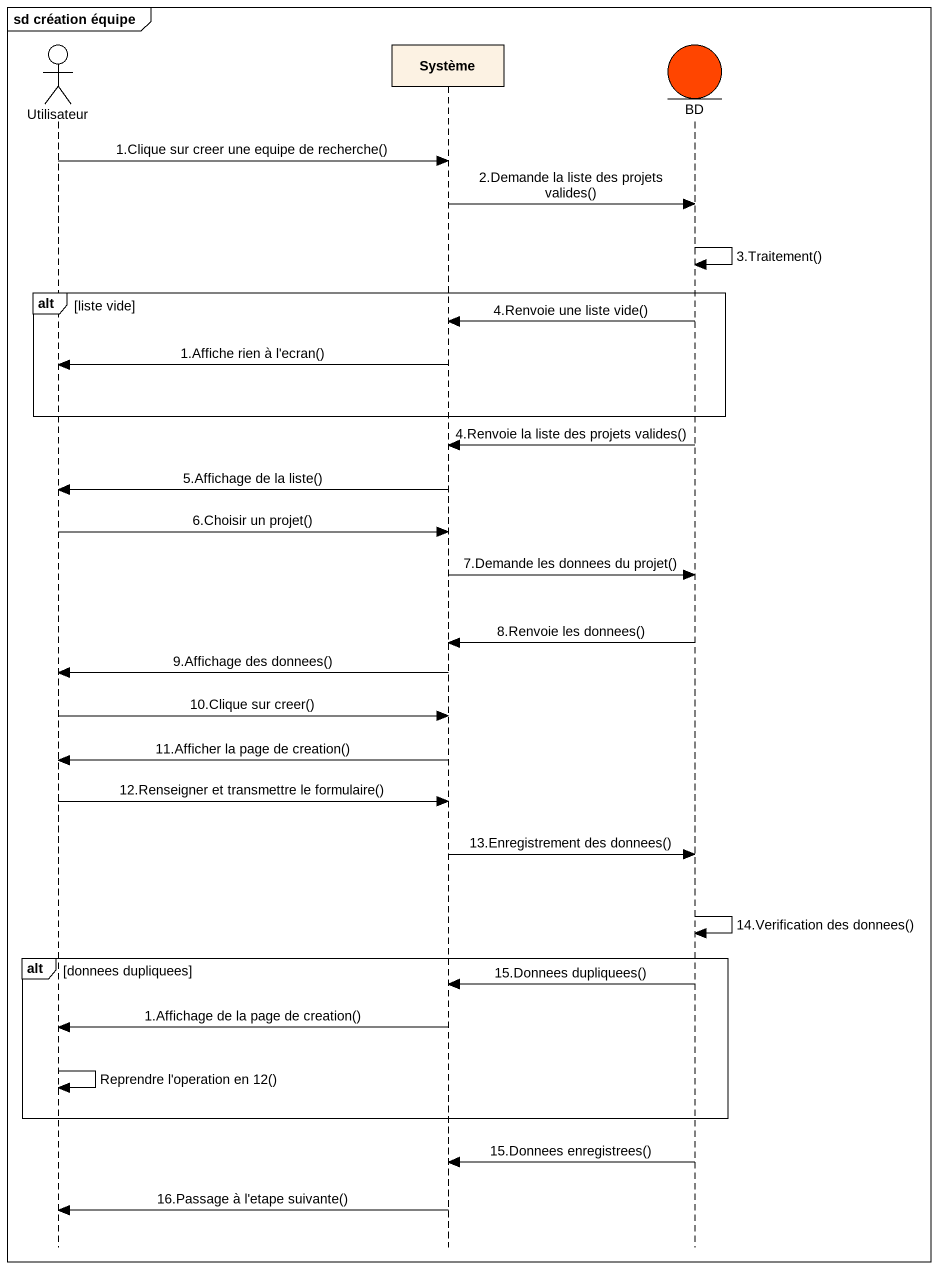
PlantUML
@startuml
mainframe sd création équipe
hide footbox
actor Utilisateur
participant Système
entity BD #FF4500

Utilisateur -> Système : 1.Clique sur creer une equipe de recherche()
Système -> BD : 2.Demande la liste des projets valides()
BD -> BD : 3.Traitement()
alt liste vide
  BD -> Système : 4.Renvoie une liste vide()
  Système -> Utilisateur : 1.Affiche rien à l'ecran()
end
BD -> Système : 4.Renvoie la liste des projets valides()
Système -> Utilisateur : 5.Affichage de la liste()
Utilisateur -> Système : 6.Choisir un projet()
Système -> BD : 7.Demande les donnees du projet()
BD -> Système : 8.Renvoie les donnees()
Système -> Utilisateur : 9.Affichage des donnees()
Utilisateur -> Système : 10.Clique sur creer()
Système -> Utilisateur : 11.Afficher la page de creation()
Utilisateur -> Système : 12.Renseigner et transmettre le formulaire()
Système -> BD : 13.Enregistrement des donnees()
BD -> BD : 14.Verification des donnees()
alt donnees dupliquees
  BD -> Système : 15.Donnees dupliquees()
  Système -> Utilisateur : 1.Affichage de la page de creation()
  Utilisateur -> Utilisateur : Reprendre l'operation en 12()
end
BD -> Système : 15.Donnees enregistrees()
Système -> Utilisateur : 16.Passage à l'etape suivante()
@enduml
